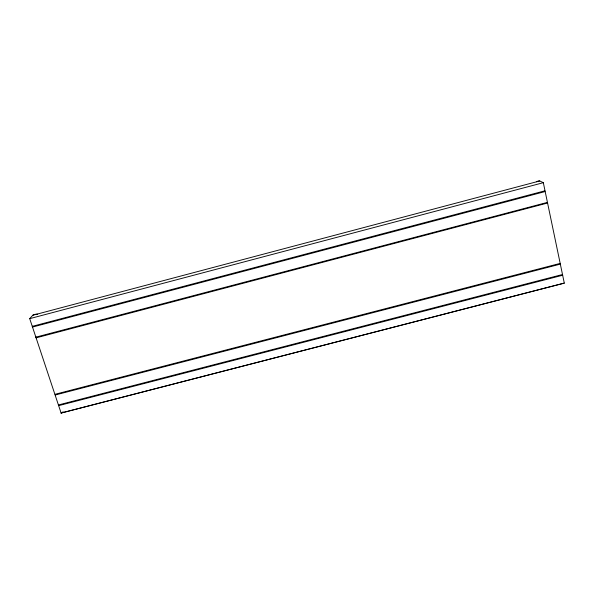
<?xml version="1.0" encoding="UTF-8"?>
<svg xmlns="http://www.w3.org/2000/svg" width="594" height="594" viewBox="0 0 594 594"><rect width="100%" height="100%" fill="white"/><g stroke="black" fill="none" stroke-linecap="round" stroke-linejoin="round"><path stroke-width="0.89" d="M29.73 318.629L32.767 315.258L539.738 180.955L543.324 182.67L564.3 283.115L61.115 413.045L29.707 318.651L543.339 182.677M58.658 405.635L58.435 404.952M61.115 413.045L63.179 411.805M32.262 326.358L544.809 190.845M35.855 337.162L547.453 202.376M58.427 404.959L562.503 274.517L562.659 275.245L58.65 405.643M61.123 413.03L564.293 283.108M544.973 191.595L32.499 327.064L32.514 326.203M547.364 203.074L36.093 337.86L36.1 336.991M536.627 181.749A52.851 15.325 75.2 0 1 539.738 180.955M32.767 315.258A51.21 19.275 75.4 0 1 37.712 314.263M55.391 394.958L560.335 264.122L560.187 263.394L55.168 394.275L55.391 394.958"/></g></svg>
